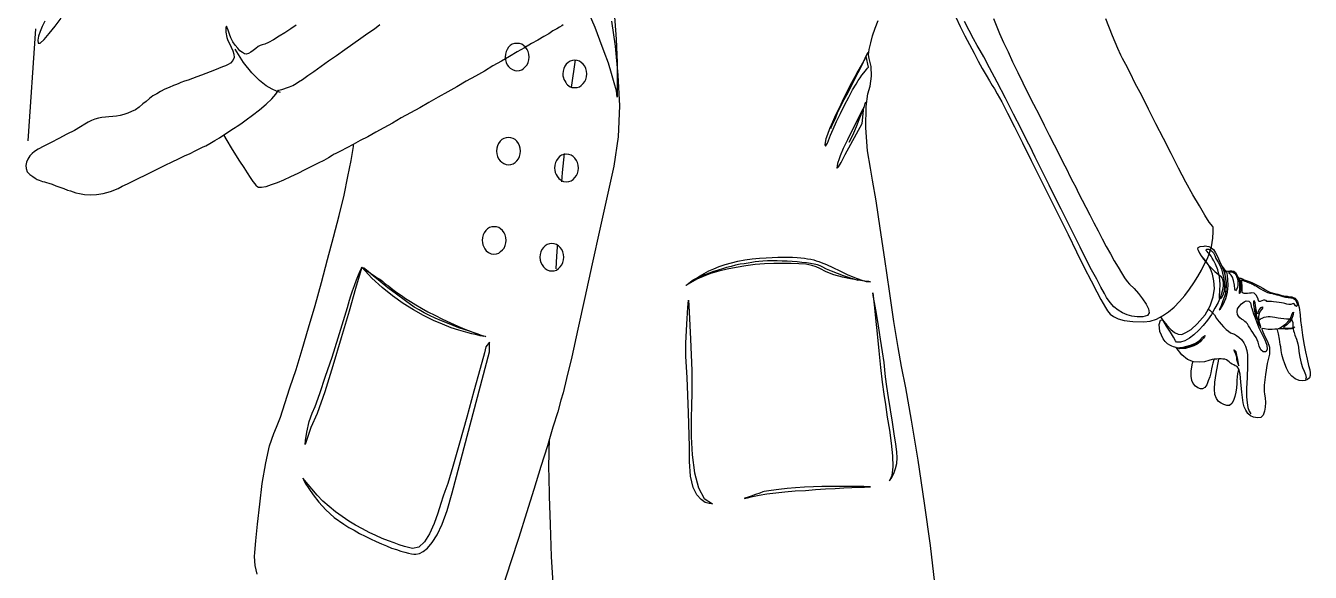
# Model space of a CAD drawing. Extents: x -27 to 49, y -117 to 57.
# Drawn here: x -26.7 to 48.9, y -37.1 to -5 of the extents above; entities that cross this region are included whole.
import ezdxf

# ---------------------------------------------------------------- set-up
doc = ezdxf.new("R2010")
doc.units = 0
doc.header["$LTSCALE"] = 25
doc.layers.get('0').update_dxf_attribs({"linetype": 'CONTINUOUS'})
for name, color, linetype in [('1', 7, 'CONTINUOUS'), ('2', 7, 'CONTINUOUS'), ('4', 7, 'CONTINUOUS'), ('7', 7, 'CONTINUOUS')]:
    doc.layers.add(name, color=color, linetype=linetype)

msp = doc.modelspace()

# ---------------------------------------------------------------- linework, layer by layer
msp.add_line((-26.157, -5.151), (-26.607, -11.752))
at = {"layer": '1', "linetype": 'CONTINUOUS'}
for points in [[(43.699, -19.178), (43.756, -19.291), (43.849, -19.609), (43.924, -20.097), (43.887, -20.698)], [(44.637, -19.778), (44.656, -19.834), (44.693, -20.003), (44.731, -20.21), (44.731, -20.435)], [(42.911, -21.674), (42.968, -21.71), (43.08, -21.823), (43.23, -21.973), (43.361, -22.198), (43.417, -22.274), (43.511, -22.386), (43.624, -22.536), (43.774, -22.686), (43.924, -22.836), (44.055, -22.949), (44.187, -23.043), (44.3, -23.08), (44.412, -23.118), (44.543, -23.193), (44.675, -23.305), (44.825, -23.437), (44.956, -23.624), (45.068, -23.831), (45.144, -24.075), (45.181, -24.337), (45.181, -24.975), (45.162, -25.669), (45.125, -26.326), (45.125, -26.814), (45.162, -27.151), (45.2, -27.432), (45.275, -27.657), (45.369, -27.808)], [(45.988, -22.78), (45.951, -22.705), (45.857, -22.499), (45.744, -22.142), (45.594, -21.636)], [(45.8, -22.311), (45.819, -22.292), (45.875, -22.274), (45.951, -22.217), (46.044, -22.18), (46.157, -22.123), (46.288, -22.105), (46.401, -22.086), (46.513, -22.086), (46.645, -22.105), (46.794, -22.123), (46.982, -22.161), (47.151, -22.18), (47.32, -22.198), (47.47, -22.217), (47.601, -22.217), (47.676, -22.217), (47.751, -22.236), (47.807, -22.33), (47.845, -22.442), (47.845, -22.574), (47.845, -22.705), (47.864, -22.818), (47.883, -22.93), (47.92, -23.024), (47.976, -23.174), (48.07, -23.418), (48.146, -23.68), (48.183, -23.887), (48.202, -24.131), (48.258, -24.469), (48.333, -24.825), (48.427, -25.087), (48.521, -25.294), (48.596, -25.5), (48.633, -25.669), (48.596, -25.781)], [(41.035, -23.925), (41.073, -23.925), (41.166, -23.925), (41.316, -23.925), (41.505, -23.905), (41.729, -23.849), (41.954, -23.756), (42.217, -23.624), (42.461, -23.418)]]:
    msp.add_lwpolyline(points, dxfattribs=at)
at = {"layer": '2', "linetype": 'CONTINUOUS'}
for points in [[(42.911, -18.127), (42.949, -18.147), (43.062, -18.221), (43.174, -18.334), (43.249, -18.484), (43.324, -18.672), (43.455, -18.878), (43.568, -19.103), (43.643, -19.291), (43.718, -19.535), (43.793, -19.872), (43.83, -20.266), (43.812, -20.604), (43.718, -20.867), (43.624, -21.016), (43.53, -21.016), (43.53, -20.867), (43.549, -20.566), (43.568, -20.173), (43.53, -19.741), (43.437, -19.328), (43.305, -19.009), (43.192, -18.803), (43.099, -18.653), (43.042, -18.54), (42.968, -18.428), (42.873, -18.334), (42.799, -18.259), (42.743, -18.203), (42.743, -18.165), (42.78, -18.109), (42.836, -18.109), (42.911, -18.127)], [(43.793, -19.385), (43.83, -19.515), (43.887, -19.854), (43.924, -20.304), (43.887, -20.754), (43.736, -21.167), (43.605, -21.504), (43.511, -21.692), (43.587, -21.636), (43.756, -21.373), (43.905, -21.016), (43.999, -20.641), (44.037, -20.247), (44.018, -19.91), (43.999, -19.685), (43.981, -19.535), (43.962, -19.497), (43.793, -19.385)], [(44.112, -19.479), (44.206, -19.459), (44.318, -19.479), (44.412, -19.535), (44.506, -19.647), (44.581, -19.816), (44.619, -19.985), (44.619, -20.116), (44.619, -20.229), (44.599, -20.36), (44.543, -20.492), (44.468, -20.566), (44.431, -20.472), (44.412, -20.229), (44.356, -19.966), (44.3, -19.76), (44.224, -19.647), (44.168, -19.591), (44.093, -19.553), (44.075, -19.515), (44.112, -19.479)], [(44.656, -19.854), (44.675, -19.91), (44.712, -20.097), (44.712, -20.36), (44.693, -20.698), (44.693, -20.717), (44.712, -20.735), (44.731, -20.717), (44.769, -20.641), (44.806, -20.492), (44.806, -20.304), (44.787, -20.135), (44.769, -19.966), (44.656, -19.854)], [(47.864, -20.998), (47.939, -21.054), (48.014, -21.129), (48.07, -21.242), (48.108, -21.335), (48.108, -21.411), (48.089, -21.467), (48.07, -21.485), (48.014, -21.448), (47.958, -21.392), (47.92, -21.335), (47.883, -21.317), (47.827, -21.335), (47.733, -21.373), (47.62, -21.373), (47.488, -21.355), (47.376, -21.317), (47.301, -21.298), (47.189, -21.279), (47.038, -21.261), (46.888, -21.242), (46.72, -21.223), (46.588, -21.204), (46.476, -21.204), (46.401, -21.204), (46.326, -21.204), (46.27, -21.148), (46.194, -21.11), (46.119, -21.11), (46.025, -21.167), (45.931, -21.204), (45.857, -21.204), (45.819, -21.148), (45.782, -20.998), (45.688, -20.829), (45.576, -20.717), (45.444, -20.679), (45.369, -20.698), (45.293, -20.717), (45.181, -20.735), (45.087, -20.735), (44.994, -20.735), (44.918, -20.717), (44.862, -20.66), (44.862, -20.604), (44.862, -20.435), (44.862, -20.247), (44.844, -20.097), (44.825, -19.966), (44.825, -19.928), (44.844, -19.928), (44.9, -19.966), (44.975, -19.985), (45.031, -20.003), (45.106, -20.023), (45.181, -20.06), (45.275, -20.097), (45.369, -20.116), (45.444, -20.153), (45.519, -20.191), (45.556, -20.21), (45.612, -20.247), (45.706, -20.304), (45.819, -20.379), (45.951, -20.454), (46.082, -20.529), (46.232, -20.604), (46.363, -20.66), (46.495, -20.698), (46.588, -20.717), (46.682, -20.754), (46.794, -20.773), (46.907, -20.81), (47.02, -20.829), (47.133, -20.867), (47.207, -20.885), (47.263, -20.904), (47.339, -20.923), (47.414, -20.942), (47.508, -20.942), (47.582, -20.96), (47.658, -20.96), (47.733, -20.979), (47.807, -20.979), (47.864, -20.998)], [(45.406, -21.467), (45.406, -21.504), (45.444, -21.598), (45.481, -21.73), (45.538, -21.917), (45.632, -22.161), (45.725, -22.424), (45.857, -22.743), (46.007, -23.062), (46.194, -23.456), (46.326, -23.775), (46.344, -24.018), (46.25, -24.15), (46.1, -24.15), (45.969, -24.037), (45.875, -23.831), (45.8, -23.586), (45.744, -23.456), (45.688, -23.324), (45.594, -23.174), (45.5, -23.024), (45.406, -22.892), (45.313, -22.743), (45.237, -22.63), (45.181, -22.517), (45.106, -22.442), (45.031, -22.368), (44.938, -22.292), (44.825, -22.236), (44.731, -22.161), (44.656, -22.067), (44.599, -21.955), (44.581, -21.804), (44.599, -21.636), (44.693, -21.485), (44.825, -21.335), (44.975, -21.223), (45.106, -21.167), (45.257, -21.186), (45.35, -21.279), (45.406, -21.467)], [(45.951, -22.667), (45.931, -22.574), (45.875, -22.368), (45.857, -22.086), (45.913, -21.823), (45.951, -21.767), (46.044, -21.654), (46.1, -21.542), (46.063, -21.523), (45.951, -21.58), (45.875, -21.674), (45.8, -21.786), (45.782, -21.899), (45.763, -21.936), (45.725, -21.842), (45.688, -21.674), (45.65, -21.448), (45.632, -21.261), (45.576, -21.167), (45.538, -21.186), (45.538, -21.373), (45.576, -21.636), (45.612, -21.88), (45.669, -22.067), (45.725, -22.198), (45.8, -22.33), (45.875, -22.48), (45.931, -22.611), (45.951, -22.667)], [(46.964, -22.799), (46.982, -22.78), (47.057, -22.761), (47.17, -22.705), (47.301, -22.611), (47.432, -22.517), (47.564, -22.386), (47.695, -22.236), (47.77, -22.049), (47.789, -21.973), (47.845, -21.842), (47.883, -21.823), (47.845, -22.049), (47.789, -22.198), (47.658, -22.405), (47.488, -22.574), (47.301, -22.705), (47.32, -22.724), (47.395, -22.743), (47.508, -22.761), (47.658, -22.761), (47.807, -22.743), (47.92, -22.705), (47.958, -22.686), (47.901, -22.743), (47.845, -22.78), (47.77, -22.799), (47.676, -22.799), (47.582, -22.818), (47.488, -22.818), (47.414, -22.818), (47.357, -22.799), (47.301, -22.799), (47.207, -22.799), (47.095, -22.799), (47.001, -22.799), (46.964, -22.799)], [(41.035, -23.925), (41.073, -23.925), (41.204, -23.905), (41.392, -23.887), (41.617, -23.831), (41.88, -23.756), (42.123, -23.643), (42.348, -23.493), (42.536, -23.305), (42.574, -23.268), (42.649, -23.211), (42.686, -23.193), (42.649, -23.268), (42.592, -23.361), (42.498, -23.456), (42.386, -23.568), (42.217, -23.699), (42.029, -23.812), (41.786, -23.887), (41.523, -23.962), (41.204, -23.981), (41.035, -23.925)], [(44.675, -24.975), (44.656, -24.862), (44.619, -24.619), (44.562, -24.356), (44.506, -24.168), (44.45, -24.093), (44.393, -24.037), (44.374, -24.056), (44.412, -24.15), (44.468, -24.281), (44.506, -24.393), (44.525, -24.506), (44.543, -24.619), (44.581, -24.731), (44.619, -24.844), (44.656, -24.938), (44.675, -24.975)]]:
    msp.add_lwpolyline(points, dxfattribs=at)
at = {"layer": '4', "linetype": 'CONTINUOUS'}
for points in [[(-25.601, -4.696), (-25.75, -5.014), (-25.882, -5.314), (-25.976, -5.596), (-26.013, -5.821), (-25.995, -5.99), (-25.882, -5.99), (-25.638, -5.783), (-25.338, -5.427), (-25, -4.995), (-24.644, -4.526)], [(-10.799, -4.939), (-11.118, -5.164), (-11.474, -5.39), (-11.812, -5.596), (-12.149, -5.802), (-12.431, -5.952), (-12.656, -6.064), (-12.806, -6.102), (-12.919, -6.14), (-13.05, -6.196), (-13.182, -6.309), (-13.331, -6.421), (-13.481, -6.534), (-13.613, -6.608), (-13.744, -6.646), (-13.856, -6.628), (-13.969, -6.552), (-14.119, -6.44), (-14.251, -6.29), (-14.401, -6.121), (-14.532, -5.914), (-14.645, -5.689), (-14.739, -5.464), (-14.813, -5.239), (-14.907, -4.995), (-14.945, -5.089), (-14.945, -5.352), (-14.889, -5.671), (-14.832, -5.84), (-14.739, -6.027), (-14.626, -6.233), (-14.532, -6.44), (-14.476, -6.646), (-14.457, -6.834), (-14.532, -7.021), (-14.682, -7.172), (-14.813, -7.246), (-14.964, -7.322), (-15.151, -7.397), (-15.377, -7.491), (-15.62, -7.585), (-15.864, -7.678), (-16.127, -7.79), (-16.389, -7.884), (-16.652, -7.978), (-16.914, -8.072), (-17.159, -8.166), (-17.383, -8.241), (-17.59, -8.316), (-17.759, -8.391), (-17.909, -8.448), (-18.021, -8.484), (-18.284, -8.597), (-18.547, -8.71), (-18.79, -8.841), (-19.016, -8.973), (-19.241, -9.104), (-19.448, -9.254), (-19.635, -9.423), (-19.823, -9.573), (-20.048, -9.76), (-20.273, -9.911), (-20.498, -10.023), (-20.723, -10.117), (-20.948, -10.192), (-21.173, -10.248), (-21.38, -10.286), (-21.605, -10.304), (-21.83, -10.342), (-22.036, -10.361), (-22.243, -10.38), (-22.449, -10.417), (-22.655, -10.473), (-22.861, -10.548), (-23.049, -10.643), (-23.237, -10.755), (-23.499, -10.924), (-23.856, -11.13), (-24.306, -11.355), (-24.775, -11.599), (-25.226, -11.843), (-25.657, -12.068), (-25.995, -12.237), (-26.201, -12.368), (-26.351, -12.481), (-26.482, -12.631), (-26.595, -12.818), (-26.67, -13.006), (-26.726, -13.193), (-26.707, -13.381), (-26.633, -13.568), (-26.482, -13.719), (-26.314, -13.85), (-26.163, -13.944), (-26.051, -14.019), (-25.938, -14.056), (-25.826, -14.094), (-25.732, -14.132), (-25.619, -14.15), (-25.507, -14.188), (-25.357, -14.244), (-25.169, -14.3), (-24.944, -14.395), (-24.719, -14.469), (-24.475, -14.544), (-24.269, -14.638), (-24.081, -14.694), (-23.931, -14.75), (-23.781, -14.807), (-23.555, -14.844), (-23.274, -14.901), (-22.937, -14.92), (-22.562, -14.901), (-22.167, -14.844), (-21.736, -14.732), (-21.286, -14.544), (-21.042, -14.413), (-20.742, -14.282), (-20.423, -14.113), (-20.066, -13.944), (-19.691, -13.757), (-19.297, -13.568), (-18.903, -13.381), (-18.509, -13.175), (-18.115, -12.987), (-17.74, -12.8), (-17.383, -12.631), (-17.046, -12.481), (-16.746, -12.33), (-16.483, -12.2), (-16.277, -12.105), (-16.127, -12.031), (-15.883, -11.899), (-15.601, -11.73), (-15.32, -11.562), (-15.058, -11.393), (-14.795, -11.224), (-14.588, -11.074), (-14.401, -10.961), (-14.288, -10.886), (-14.063, -10.736), (-13.744, -10.511), (-13.369, -10.229), (-12.975, -9.911), (-12.581, -9.592), (-12.243, -9.273), (-12, -8.991), (-11.849, -8.767), (-11.83, -8.767), (-11.755, -8.747), (-11.661, -8.729), (-11.531, -8.691), (-11.38, -8.635), (-11.193, -8.56), (-11.005, -8.484), (-10.818, -8.372), (-10.668, -8.279), (-10.442, -8.129), (-10.124, -7.903), (-9.767, -7.659), (-9.336, -7.359), (-8.904, -7.04), (-8.435, -6.721), (-7.947, -6.365), (-7.478, -6.046), (-7.009, -5.708), (-6.597, -5.408), (-6.202, -5.145), (-5.883, -4.902)], [(30.229, -4.545), (30.586, -5.427), (30.829, -5.952), (31.092, -6.515), (31.355, -7.096), (31.655, -7.716), (31.955, -8.335), (32.274, -8.973), (32.593, -9.592), (32.912, -10.211), (33.212, -10.83), (33.512, -11.411), (33.794, -11.974), (34.075, -12.519), (34.319, -13.006), (34.544, -13.438), (34.732, -13.831), (34.9, -14.15), (35.069, -14.469), (35.239, -14.826), (35.445, -15.238), (35.67, -15.651), (35.895, -16.102), (36.139, -16.57), (36.383, -17.039), (36.627, -17.509), (36.87, -17.958), (37.115, -18.39), (37.34, -18.803), (37.564, -19.178), (37.771, -19.515), (37.94, -19.798), (38.108, -20.023), (38.24, -20.173), (38.503, -20.435), (38.765, -20.735), (39.009, -21.036), (39.216, -21.355), (39.346, -21.636), (39.384, -21.861), (39.29, -22.029), (39.028, -22.105), (38.69, -22.105), (38.371, -22.067), (38.09, -21.992), (37.827, -21.861), (37.564, -21.71), (37.321, -21.504), (37.095, -21.261), (36.889, -20.96), (36.758, -20.735), (36.551, -20.36), (36.308, -19.891), (36.007, -19.328), (35.67, -18.69), (35.332, -17.996), (34.957, -17.264), (34.581, -16.514), (34.206, -15.763), (33.85, -15.032), (33.512, -14.357), (33.193, -13.719), (32.912, -13.175), (32.687, -12.706), (32.518, -12.368), (32.424, -12.162), (32.199, -11.73), (31.862, -11.036), (31.411, -10.173), (30.942, -9.235), (30.454, -8.297), (30.004, -7.453), (29.667, -6.796), (29.441, -6.421), (29.272, -6.14), (29.047, -5.746), (28.803, -5.258), (28.522, -4.714)], [(-11.737, -8.897), (-11.793, -8.879), (-11.962, -8.823), (-12.225, -8.71), (-12.581, -8.504), (-12.975, -8.185), (-13.425, -7.734), (-13.913, -7.134), (-14.401, -6.346)], [(22.744, -6.778), (22.707, -6.853), (22.594, -7.04), (22.444, -7.303), (22.256, -7.641), (22.069, -7.978), (21.881, -8.335), (21.712, -8.635), (21.6, -8.86), (21.487, -9.104), (21.318, -9.423), (21.15, -9.816), (20.943, -10.229), (20.755, -10.643), (20.586, -11.036), (20.456, -11.374), (20.361, -11.636), (20.305, -11.955), (20.343, -12.049), (20.456, -11.881), (20.643, -11.411), (20.793, -11.055), (20.999, -10.605), (21.224, -10.135), (21.468, -9.648), (21.712, -9.179), (21.937, -8.747), (22.143, -8.41), (22.275, -8.185), (22.388, -8.035), (22.481, -7.884), (22.594, -7.753), (22.687, -7.641), (22.763, -7.547), (22.819, -7.472), (22.856, -7.434), (22.875, -7.415), (22.744, -6.778)], [(22.838, -6.552), (22.781, -6.646), (22.669, -6.909), (22.481, -7.284), (22.256, -7.734), (22.013, -8.203), (21.787, -8.654), (21.581, -9.048), (21.431, -9.329), (21.299, -9.573), (21.168, -9.836), (21.037, -10.117), (20.924, -10.398), (20.811, -10.643), (20.718, -10.849), (20.661, -10.98), (20.643, -11.036)], [(22.594, -9.76), (22.538, -9.873), (22.388, -10.173), (22.162, -10.623), (21.9, -11.149), (21.637, -11.692), (21.393, -12.2), (21.206, -12.631), (21.112, -12.912), (21.093, -12.968), (21.056, -13.081), (21.037, -13.213), (21.018, -13.325), (21.037, -13.344), (21.112, -13.269), (21.262, -13.025), (21.505, -12.556), (22.5, -10.717), (22.594, -9.76)], [(22.707, -9.461), (22.669, -9.554), (22.594, -9.779), (22.462, -10.117), (22.312, -10.511), (22.143, -10.924), (21.993, -11.299), (21.844, -11.636), (21.712, -11.843)], [(22.988, -20.041), (22.894, -20.023), (22.65, -20.003), (22.275, -19.947), (21.824, -19.872), (21.337, -19.76), (20.831, -19.628), (20.38, -19.459), (20.005, -19.253), (19.798, -19.16), (19.536, -19.084), (19.18, -19.009), (18.785, -18.972), (18.317, -18.953), (17.829, -18.953), (17.304, -18.953), (16.76, -18.991), (16.215, -19.028), (15.653, -19.103), (15.09, -19.197), (14.565, -19.291), (14.058, -19.422), (13.57, -19.553), (13.139, -19.722), (12.763, -19.891), (12.125, -20.247), (12.144, -20.229), (12.201, -20.191), (12.294, -20.116), (12.407, -20.041), (12.557, -19.928), (12.745, -19.816), (12.97, -19.685), (13.213, -19.553), (13.476, -19.403), (13.777, -19.272), (14.096, -19.14), (14.433, -19.028), (14.808, -18.915), (15.183, -18.821), (15.596, -18.747), (16.028, -18.69), (16.459, -18.653), (16.853, -18.634), (17.21, -18.615), (17.547, -18.596), (17.866, -18.596), (18.148, -18.596), (18.41, -18.596), (18.673, -18.615), (18.898, -18.634), (19.104, -18.653), (19.292, -18.69), (19.479, -18.709), (19.649, -18.747), (19.798, -18.803), (19.948, -18.841), (20.08, -18.897), (20.399, -19.028), (20.774, -19.197), (21.187, -19.403), (21.618, -19.609), (22.049, -19.778), (22.425, -19.928), (22.744, -20.023), (22.988, -20.041)], [(22.275, -19.966), (22.2, -19.947), (22.013, -19.891), (21.75, -19.798), (21.412, -19.685), (21.056, -19.553), (20.699, -19.422), (20.399, -19.291), (20.155, -19.16), (20.024, -19.103), (19.874, -19.047), (19.686, -19.009), (19.461, -18.953), (19.217, -18.915), (18.955, -18.897), (18.673, -18.859), (18.391, -18.841), (18.091, -18.821), (17.791, -18.821), (17.491, -18.803), (17.21, -18.803), (16.928, -18.803), (16.666, -18.821), (16.421, -18.841), (16.215, -18.859), (16.009, -18.897), (15.784, -18.934), (15.559, -18.972), (15.315, -19.009), (15.052, -19.066), (14.79, -19.14), (14.527, -19.197), (14.283, -19.272), (14.02, -19.347), (13.758, -19.441), (13.495, -19.535), (13.251, -19.628), (13.026, -19.722), (12.801, -19.834), (12.576, -19.947), (12.388, -20.079)], [(-6.953, -19.178), (-7.047, -19.515), (-7.309, -20.435), (-7.684, -21.767), (-8.154, -23.343), (-8.641, -24.975), (-9.129, -26.513), (-9.579, -27.789), (-9.936, -28.614), (-10.273, -29.609), (-10.255, -29.384), (-10.18, -28.877), (-10.048, -28.258), (-9.861, -27.77), (-9.692, -27.376), (-9.41, -26.607), (-9.073, -25.594), (-8.698, -24.469), (-8.341, -23.343), (-8.022, -22.311), (-7.779, -21.542), (-7.666, -21.11), (-7.59, -20.867), (-7.497, -20.566), (-7.366, -20.247), (-7.253, -19.928), (-7.141, -19.628), (-7.047, -19.403), (-6.972, -19.234), (-6.953, -19.178)], [(0.213, -23.231), (0.176, -23.231), (0.026, -23.211), (-0.18, -23.155), (-0.462, -23.099), (-0.818, -23.005), (-1.231, -22.892), (-1.681, -22.743), (-2.188, -22.536), (-2.732, -22.311), (-3.313, -22.029), (-3.895, -21.692), (-4.514, -21.317), (-5.133, -20.867), (-5.752, -20.379), (-6.352, -19.816), (-6.953, -19.178), (-6.916, -19.197), (-6.84, -19.253), (-6.709, -19.347), (-6.559, -19.459), (-6.371, -19.572), (-6.202, -19.685), (-6.033, -19.798), (-5.883, -19.891), (-5.808, -19.947), (-5.734, -20.003), (-5.621, -20.097), (-5.508, -20.191), (-5.377, -20.285), (-5.208, -20.416), (-5.04, -20.548), (-4.833, -20.698), (-4.608, -20.848), (-4.364, -21.016), (-4.083, -21.204), (-3.764, -21.392), (-3.426, -21.598), (-3.051, -21.804), (-2.638, -22.011), (-2.188, -22.236), (-1.719, -22.461), (-1.288, -22.649), (-0.875, -22.818), (-0.518, -22.968), (-0.218, -23.08), (0.007, -23.155), (0.157, -23.211), (0.213, -23.231)], [(0.363, -23.268), (0.326, -23.249), (0.233, -23.231), (0.101, -23.193), (-0.105, -23.118), (-0.331, -23.043), (-0.612, -22.949), (-0.912, -22.855), (-1.231, -22.743), (-1.569, -22.611), (-1.906, -22.48), (-2.263, -22.33), (-2.619, -22.18), (-2.957, -22.029), (-3.276, -21.861), (-3.576, -21.692), (-3.858, -21.523), (-4.382, -21.167), (-4.908, -20.773), (-5.415, -20.398), (-5.865, -20.023), (-6.259, -19.704), (-6.577, -19.441), (-6.765, -19.272), (-6.84, -19.216)], [(12.276, -21.11), (12.314, -21.804), (12.407, -23.418), (12.482, -25.257), (12.482, -26.645), (12.463, -27.264), (12.444, -28.127), (12.444, -29.158), (12.501, -30.228), (12.632, -31.278), (12.876, -32.16), (13.213, -32.798), (13.702, -33.097), (13.645, -33.097), (13.495, -33.079), (13.27, -33.023), (13.026, -32.854), (12.782, -32.572), (12.557, -32.14), (12.407, -31.484), (12.35, -30.603), (12.332, -29.721), (12.276, -27.751), (12.201, -25.669), (12.125, -24.431), (12.125, -23.643), (12.182, -22.536), (12.238, -21.542), (12.276, -21.11)], [(23.138, -20.679), (23.157, -20.867), (23.213, -21.392), (23.288, -22.18), (23.381, -23.099), (23.476, -24.093), (23.588, -25.087), (23.682, -25.951), (23.776, -26.645), (23.869, -27.264), (23.982, -27.996), (24.113, -28.765), (24.208, -29.534), (24.282, -30.284), (24.301, -30.922), (24.244, -31.428), (24.113, -31.747), (24.132, -31.709), (24.208, -31.616), (24.282, -31.466), (24.395, -31.259), (24.47, -31.015), (24.545, -30.735), (24.563, -30.397), (24.545, -30.04), (24.489, -29.59), (24.395, -28.989), (24.282, -28.295), (24.17, -27.564), (24.057, -26.851), (23.963, -26.194), (23.869, -25.632), (23.832, -25.219), (23.795, -24.788), (23.7, -24.15), (23.588, -23.418), (23.457, -22.63), (23.344, -21.899), (23.232, -21.261), (23.157, -20.848), (23.138, -20.679)], [(0.363, -23.869), (0.27, -24.224), (0.026, -25.144), (-0.349, -26.476), (-0.762, -27.996), (-1.194, -29.534), (-1.587, -30.902), (-1.888, -31.915), (-2.056, -32.385), (-2.151, -32.647), (-2.3, -33.079), (-2.469, -33.661), (-2.694, -34.261), (-2.957, -34.861), (-3.257, -35.33), (-3.595, -35.649), (-3.97, -35.724), (-4.195, -35.667), (-4.439, -35.611), (-4.739, -35.517), (-5.04, -35.405), (-5.377, -35.274), (-5.752, -35.142), (-6.127, -34.973), (-6.503, -34.786), (-6.896, -34.58), (-7.309, -34.355), (-7.703, -34.129), (-8.097, -33.848), (-8.491, -33.567), (-8.866, -33.266), (-9.242, -32.947), (-9.579, -32.591), (-10.423, -31.596), (-10.386, -31.672), (-10.273, -31.878), (-10.067, -32.197), (-9.805, -32.572), (-9.466, -33.004), (-9.054, -33.454), (-8.566, -33.904), (-8.003, -34.299), (-7.703, -34.486), (-7.403, -34.654), (-7.084, -34.842), (-6.747, -35.011), (-6.428, -35.161), (-6.109, -35.311), (-5.79, -35.461), (-5.49, -35.574), (-5.189, -35.705), (-4.908, -35.799), (-4.645, -35.893), (-4.42, -35.949), (-4.195, -36.005), (-4.027, -36.043), (-3.876, -36.062), (-3.764, -36.062), (-3.557, -36.024), (-3.332, -35.912), (-3.07, -35.705), (-2.807, -35.386), (-2.506, -34.917), (-2.225, -34.299), (-1.925, -33.492), (-1.625, -32.459), (0.57, -24.15), (0.57, -23.586), (0.363, -23.869)], [(22.988, -32.104), (22.932, -32.104), (22.8, -32.104), (22.594, -32.084), (22.294, -32.084), (21.956, -32.084), (21.562, -32.084), (21.112, -32.084), (20.643, -32.084), (20.137, -32.084), (19.629, -32.104), (19.104, -32.122), (18.579, -32.16), (18.091, -32.197), (17.603, -32.253), (17.153, -32.31), (16.74, -32.385), (16.666, -32.403), (16.478, -32.479), (16.234, -32.553), (15.972, -32.647), (15.727, -32.722), (15.578, -32.778), (15.578, -32.798), (15.747, -32.741), (16.046, -32.666), (16.441, -32.591), (16.891, -32.516), (17.416, -32.459), (17.96, -32.403), (18.56, -32.347), (19.161, -32.31), (19.761, -32.253), (20.343, -32.216), (20.905, -32.197), (21.431, -32.16), (21.9, -32.14), (22.312, -32.122), (22.631, -32.122), (22.856, -32.104), (22.988, -32.104)]]:
    msp.add_lwpolyline(points, dxfattribs=at)
at = {"layer": '7', "linetype": 'CONTINUOUS'}
for points in [[(7.905, -4.17), (8.018, -5.765), (8.074, -7.134), (8.093, -8.222), (8.093, -8.935), (8.093, -9.179), (8.037, -8.803), (7.905, -8.335), (7.755, -7.79), (7.568, -7.172), (7.324, -6.515), (7.061, -5.821), (6.78, -5.071), (6.461, -4.32)], [(28.016, -4.47), (28.278, -5.014), (28.541, -5.558), (28.822, -6.084), (29.085, -6.59), (29.328, -7.059), (29.573, -7.491), (29.798, -7.884), (30.004, -8.222), (30.154, -8.484), (30.285, -8.691), (30.454, -8.973), (30.717, -9.441), (31.055, -10.117), (31.467, -10.924), (31.936, -11.861), (32.443, -12.894), (32.987, -13.963), (33.55, -15.089), (34.094, -16.195), (34.619, -17.264), (35.126, -18.277), (35.576, -19.197), (35.989, -19.985), (36.308, -20.623), (36.551, -21.073), (36.683, -21.317), (36.814, -21.542), (36.945, -21.748), (37.095, -21.936), (37.302, -22.086), (37.564, -22.217), (37.921, -22.311), (38.427, -22.368), (39.084, -22.386), (39.459, -22.348), (39.816, -22.236), (40.172, -22.049), (40.528, -21.804), (40.867, -21.523), (41.186, -21.204), (41.485, -20.848), (41.767, -20.472), (42.029, -20.097), (42.255, -19.722), (42.48, -19.347), (42.649, -18.991), (42.817, -18.672), (42.93, -18.39), (43.005, -18.165), (43.062, -17.978), (43.136, -17.471), (43.155, -17.096), (43.155, -16.852), (43.136, -16.777), (42.93, -16.533), (42.667, -16.12), (42.348, -15.576), (41.973, -14.92), (41.561, -14.169), (41.129, -13.344), (40.679, -12.481), (40.229, -11.599), (39.778, -10.736), (39.346, -9.873), (38.953, -9.085), (38.578, -8.372), (38.277, -7.734), (38.015, -7.246), (37.827, -6.891), (37.733, -6.702), (37.546, -6.309), (37.245, -5.558), (36.852, -4.564)], [(4.904, -4.92), (4.829, -4.977), (4.697, -5.051), (4.528, -5.145), (4.304, -5.277), (4.059, -5.446), (3.76, -5.615), (3.421, -5.821), (3.046, -6.027), (2.634, -6.271), (2.202, -6.515), (1.752, -6.778), (1.283, -7.059), (0.776, -7.34), (0.27, -7.641), (-0.255, -7.94), (-0.799, -8.241), (-1.344, -8.56), (-1.888, -8.86), (-2.45, -9.179), (-2.994, -9.498), (-3.539, -9.798), (-4.083, -10.098), (-4.627, -10.398), (-5.133, -10.699), (-5.64, -10.98), (-6.127, -11.243), (-6.597, -11.505), (-7.047, -11.73), (-7.46, -11.955), (-7.835, -12.162), (-8.191, -12.35), (-8.51, -12.519), (-8.566, -12.537), (-8.698, -12.612), (-8.904, -12.743), (-9.185, -12.894), (-9.523, -13.062), (-9.898, -13.25), (-10.292, -13.456), (-10.705, -13.663), (-11.136, -13.869), (-11.549, -14.056), (-11.924, -14.206), (-12.281, -14.338), (-12.6, -14.451), (-12.843, -14.488), (-13.031, -14.488), (-13.125, -14.432), (-13.144, -14.395), (-13.218, -14.282), (-13.331, -14.132), (-13.501, -13.907), (-13.669, -13.625), (-13.876, -13.306), (-14.119, -12.95), (-14.363, -12.575), (-14.607, -12.162), (-14.87, -11.73), (-15.058, -11.393), (-15.058, -11.393)], [(7.755, -4.696), (7.961, -6.177), (8.13, -7.884), (8.224, -9.686), (8.149, -11.505), (7.887, -13.231), (7.492, -14.995), (7.061, -16.945), (6.611, -18.972), (6.18, -20.96), (5.766, -22.818), (5.41, -24.45), (5.11, -25.725), (4.904, -26.57), (4.772, -27.001), (4.585, -27.695), (4.304, -28.596), (3.985, -29.684), (3.59, -30.902), (3.178, -32.253), (2.746, -33.641), (2.296, -35.086), (1.827, -36.512), (1.377, -37.9)], [(26.778, -37.769), (26.515, -35.555), (26.177, -33.06), (25.802, -30.528), (25.408, -28.183), (25.07, -26.269), (24.826, -25.013), (24.62, -23.905), (24.376, -22.368), (24.113, -20.585), (23.832, -18.709), (23.57, -16.889), (23.325, -15.276), (23.119, -14.056), (22.988, -13.362), (22.819, -12.33), (22.725, -10.98), (22.744, -9.723), (22.838, -8.973), (22.969, -8.522), (23.044, -7.94), (23.026, -7.378), (22.913, -6.909), (22.875, -6.684), (22.913, -6.365), (23.006, -5.971), (23.119, -5.558), (23.269, -5.108), (23.438, -4.658)], [(1.696, -7.378), (1.79, -7.472), (1.92, -7.547), (2.052, -7.603), (2.183, -7.622), (2.333, -7.603), (2.465, -7.565), (2.578, -7.491), (2.69, -7.378), (2.783, -7.266), (2.84, -7.134), (2.877, -6.984), (2.896, -6.815), (2.877, -6.646), (2.84, -6.496), (2.783, -6.365), (2.69, -6.233), (2.578, -6.14), (2.465, -6.064), (2.333, -6.027), (2.183, -6.008), (2.033, -6.027), (1.902, -6.064), (1.79, -6.14), (1.696, -6.233), (1.601, -6.365), (1.545, -6.496), (1.508, -6.646), (1.489, -6.815), (1.508, -6.984), (1.545, -7.134), (1.601, -7.266), (1.696, -7.378)], [(4.998, -8.222), (5.054, -8.316), (5.11, -8.391), (5.166, -8.448), (5.241, -8.504), (5.317, -8.56), (5.41, -8.597), (5.504, -8.616), (5.598, -8.616), (5.729, -8.597), (5.861, -8.56), (5.973, -8.484), (6.085, -8.372), (6.18, -8.259), (6.236, -8.129), (6.273, -7.978), (6.292, -7.81), (6.273, -7.641), (6.236, -7.491), (6.18, -7.359), (6.085, -7.228), (5.973, -7.134), (5.861, -7.059), (5.729, -7.021), (5.598, -7.003), (5.448, -7.021), (5.317, -7.059), (5.204, -7.134), (5.091, -7.228), (4.998, -7.359), (4.941, -7.491), (4.904, -7.641), (4.885, -7.81), (4.885, -7.922), (4.922, -8.035), (4.941, -8.129), (4.998, -8.222)], [(5.391, -8.597), (5.636, -6.984), (5.636, -7.003)], [(-16.58, -7.952), (-16.577, -7.96), (-16.577, -7.96)], [(-13.106, -37.244), (-13.218, -36.737), (-13.256, -36.211), (-13.238, -35.968), (-13.182, -35.274), (-13.088, -34.299), (-12.956, -33.116), (-12.806, -31.897), (-12.6, -30.697), (-12.375, -29.684), (-12.131, -28.971), (-11.962, -28.596), (-11.737, -27.996), (-11.474, -27.208), (-11.174, -26.269), (-10.818, -25.2), (-10.461, -24.018), (-10.086, -22.743), (-9.692, -21.429), (-9.317, -20.079), (-8.96, -18.728), (-8.604, -17.415), (-8.285, -16.139), (-7.985, -14.938), (-7.759, -13.85), (-7.572, -12.894), (-7.441, -12.087), (-7.431, -11.94)], [(1.189, -12.912), (1.302, -13.006), (1.414, -13.081), (1.545, -13.137), (1.696, -13.156), (1.827, -13.137), (1.958, -13.1), (2.071, -13.025), (2.183, -12.912), (2.277, -12.8), (2.333, -12.668), (2.371, -12.519), (2.39, -12.35), (2.371, -12.18), (2.333, -12.031), (2.277, -11.899), (2.183, -11.768), (2.071, -11.674), (1.958, -11.599), (1.827, -11.562), (1.696, -11.543), (1.545, -11.562), (1.414, -11.599), (1.302, -11.674), (1.189, -11.768), (1.095, -11.899), (1.039, -12.031), (1.001, -12.18), (0.983, -12.35), (1.001, -12.519), (1.039, -12.668), (1.095, -12.8), (1.189, -12.912)], [(4.547, -13.831), (4.66, -13.963), (4.791, -14.056), (4.922, -14.132), (5.091, -14.15), (5.241, -14.132), (5.373, -14.094), (5.485, -14.019), (5.598, -13.907), (5.692, -13.794), (5.748, -13.663), (5.785, -13.512), (5.804, -13.344), (5.785, -13.175), (5.748, -13.025), (5.692, -12.894), (5.598, -12.762), (5.485, -12.668), (5.373, -12.593), (5.241, -12.556), (5.091, -12.537), (4.941, -12.556), (4.81, -12.593), (4.697, -12.668), (4.603, -12.762), (4.51, -12.894), (4.454, -13.025), (4.416, -13.175), (4.397, -13.344), (4.416, -13.475), (4.434, -13.606), (4.491, -13.719), (4.547, -13.831)], [(4.829, -14.15), (4.866, -13.606), (4.978, -12.499), (4.978, -12.556)], [(0.289, -18.09), (0.383, -18.221), (0.514, -18.315), (0.664, -18.39), (0.833, -18.409), (0.983, -18.39), (1.114, -18.353), (1.226, -18.259), (1.339, -18.165), (1.433, -18.052), (1.489, -17.902), (1.527, -17.752), (1.545, -17.603), (1.527, -17.433), (1.489, -17.284), (1.433, -17.152), (1.339, -17.021), (1.226, -16.927), (1.114, -16.852), (0.983, -16.814), (0.833, -16.796), (0.701, -16.814), (0.57, -16.852), (0.457, -16.927), (0.345, -17.021), (0.251, -17.152), (0.195, -17.284), (0.157, -17.433), (0.138, -17.603), (0.157, -17.733), (0.176, -17.865), (0.233, -17.978), (0.289, -18.09)], [(3.74, -19.16), (3.853, -19.253), (3.966, -19.328), (4.097, -19.385), (4.247, -19.403), (4.378, -19.385), (4.51, -19.347), (4.622, -19.253), (4.735, -19.16), (4.829, -19.047), (4.885, -18.897), (4.922, -18.747), (4.941, -18.596), (4.922, -18.428), (4.885, -18.277), (4.829, -18.147), (4.735, -18.015), (4.622, -17.921), (4.51, -17.846), (4.378, -17.809), (4.247, -17.79), (4.097, -17.809), (3.966, -17.846), (3.853, -17.921), (3.74, -18.015), (3.647, -18.147), (3.59, -18.277), (3.553, -18.428), (3.534, -18.596), (3.553, -18.765), (3.59, -18.897), (3.666, -19.047), (3.74, -19.16)], [(4.491, -19.272), (4.528, -18.54), (4.566, -17.996), (4.566, -17.884)], [(42.611, -17.94), (42.63, -17.94), (42.686, -17.921), (42.78, -17.94), (42.911, -17.958), (43.042, -18.034), (43.174, -18.147), (43.305, -18.334), (43.437, -18.596), (43.568, -18.915), (43.699, -19.14), (43.812, -19.291), (43.905, -19.385), (43.999, -19.422), (44.093, -19.422), (44.168, -19.403), (44.262, -19.403), (44.374, -19.422), (44.468, -19.497), (44.562, -19.628), (44.637, -19.778), (44.656, -19.778), (44.712, -19.816), (44.787, -19.834), (44.881, -19.872), (44.994, -19.928), (45.106, -19.966), (45.219, -20.003), (45.331, -20.041), (45.444, -20.079), (45.594, -20.153), (45.744, -20.229), (45.913, -20.322), (46.082, -20.416), (46.232, -20.51), (46.382, -20.585), (46.495, -20.641), (46.625, -20.679), (46.776, -20.735), (46.964, -20.773), (47.151, -20.829), (47.32, -20.867), (47.508, -20.885), (47.658, -20.923), (47.789, -20.923), (47.976, -20.998), (48.126, -21.204), (48.22, -21.542), (48.277, -21.992), (48.295, -22.311), (48.352, -22.705), (48.427, -23.174), (48.501, -23.662), (48.596, -24.15), (48.69, -24.6), (48.764, -24.956), (48.84, -25.219), (48.877, -25.388), (48.877, -25.556), (48.82, -25.688), (48.708, -25.781), (48.577, -25.838), (48.408, -25.857), (48.22, -25.838), (47.995, -25.745), (47.789, -25.594), (47.62, -25.388), (47.47, -25.125), (47.376, -24.862), (47.282, -24.581), (47.207, -24.318), (47.17, -24.075), (47.133, -23.869), (47.113, -23.737), (47.057, -23.418), (47.001, -23.099), (46.944, -22.874), (46.888, -22.818), (46.794, -22.818), (46.625, -22.836), (46.401, -22.836), (46.176, -22.799), (46.063, -22.78), (46.025, -22.818), (46.082, -22.986), (46.194, -23.249), (46.363, -23.55), (46.476, -23.887), (46.476, -24.3), (46.344, -24.844), (46.232, -25.5), (46.157, -26.12), (46.157, -26.495), (46.176, -26.645), (46.213, -26.87), (46.232, -27.133), (46.213, -27.414), (46.176, -27.657), (46.1, -27.883), (45.969, -28.014), (45.763, -28.052), (45.538, -27.996), (45.35, -27.92), (45.2, -27.789), (45.087, -27.601), (44.994, -27.395), (44.918, -27.151), (44.881, -26.851), (44.844, -26.532), (44.787, -25.932), (44.749, -25.482), (44.675, -25.181), (44.581, -25.031), (44.562, -25.031), (44.525, -24.994), (44.45, -24.975), (44.374, -24.919), (44.281, -24.881), (44.187, -24.825), (44.093, -24.75), (44.018, -24.694), (43.943, -24.637), (43.849, -24.6), (43.736, -24.581), (43.624, -24.563), (43.493, -24.563), (43.381, -24.581), (43.286, -24.581), (43.211, -24.581), (43.099, -24.619), (42.911, -24.675), (42.649, -24.75), (42.348, -24.769), (42.011, -24.75), (41.654, -24.619), (41.316, -24.337), (40.979, -23.905), (40.96, -23.905), (40.904, -23.887), (40.829, -23.869), (40.735, -23.831), (40.604, -23.775), (40.472, -23.68), (40.341, -23.55), (40.21, -23.399), (40.022, -22.968), (39.984, -22.555), (40.06, -22.292), (40.172, -22.274), (40.435, -22.593), (40.66, -22.855), (40.885, -23.024), (41.092, -23.118), (41.316, -23.137), (41.561, -23.024), (41.86, -22.836), (42.217, -22.517), (42.686, -21.992), (42.986, -21.448), (43.155, -20.923), (43.23, -20.435), (43.192, -19.985), (43.118, -19.591), (43.005, -19.272), (42.873, -19.028), (42.743, -18.841), (42.592, -18.653), (42.442, -18.465), (42.33, -18.277), (42.255, -18.127), (42.273, -18.015), (42.386, -17.958), (42.611, -17.94)], [(42.273, -18.203), (42.292, -18.24), (42.348, -18.353), (42.461, -18.503), (42.592, -18.709), (42.78, -18.934), (43.005, -19.178), (43.268, -19.441), (43.568, -19.685), (43.699, -19.834), (43.756, -20.041), (43.756, -20.304), (43.699, -20.585), (43.587, -20.923), (43.455, -21.261), (43.268, -21.598), (43.062, -21.955), (42.817, -22.292), (42.574, -22.611), (42.311, -22.892), (42.029, -23.155), (41.767, -23.361), (41.485, -23.512), (41.242, -23.586), (40.997, -23.586), (40.941, -23.512), (40.829, -23.305), (40.641, -23.005), (40.416, -22.649), (40.191, -22.274), (40.08, -22.097)], [(43.211, -24.6), (43.192, -24.637), (43.136, -24.825), (43.099, -24.975), (43.062, -25.163), (43.024, -25.388), (42.968, -25.632), (42.873, -25.875), (42.78, -26.1), (42.667, -26.251), (42.536, -26.345), (42.405, -26.345), (42.255, -26.269), (42.123, -26.176), (41.992, -26.026), (41.898, -25.838), (41.86, -25.594), (41.86, -25.294), (41.917, -24.919), (41.973, -24.75), (41.973, -24.731)], [(44.656, -25.2), (44.599, -25.426), (44.562, -25.819), (44.562, -26.026), (44.543, -26.269), (44.487, -26.532), (44.431, -26.795), (44.356, -27.02), (44.262, -27.208), (44.131, -27.32), (43.962, -27.32), (43.793, -27.264), (43.624, -27.189), (43.474, -27.076), (43.361, -26.907), (43.268, -26.664), (43.23, -26.363), (43.249, -25.951), (43.343, -25.426), (43.493, -24.6), (43.493, -24.563)], [(4.078, -29.308), (4.059, -30.003), (4.041, -31.034), (4.059, -31.484), (4.078, -32.647), (4.135, -34.317), (4.209, -36.211), (4.322, -38.107)]]:
    msp.add_lwpolyline(points, dxfattribs=at)

doc.saveas('drawing.dxf')
